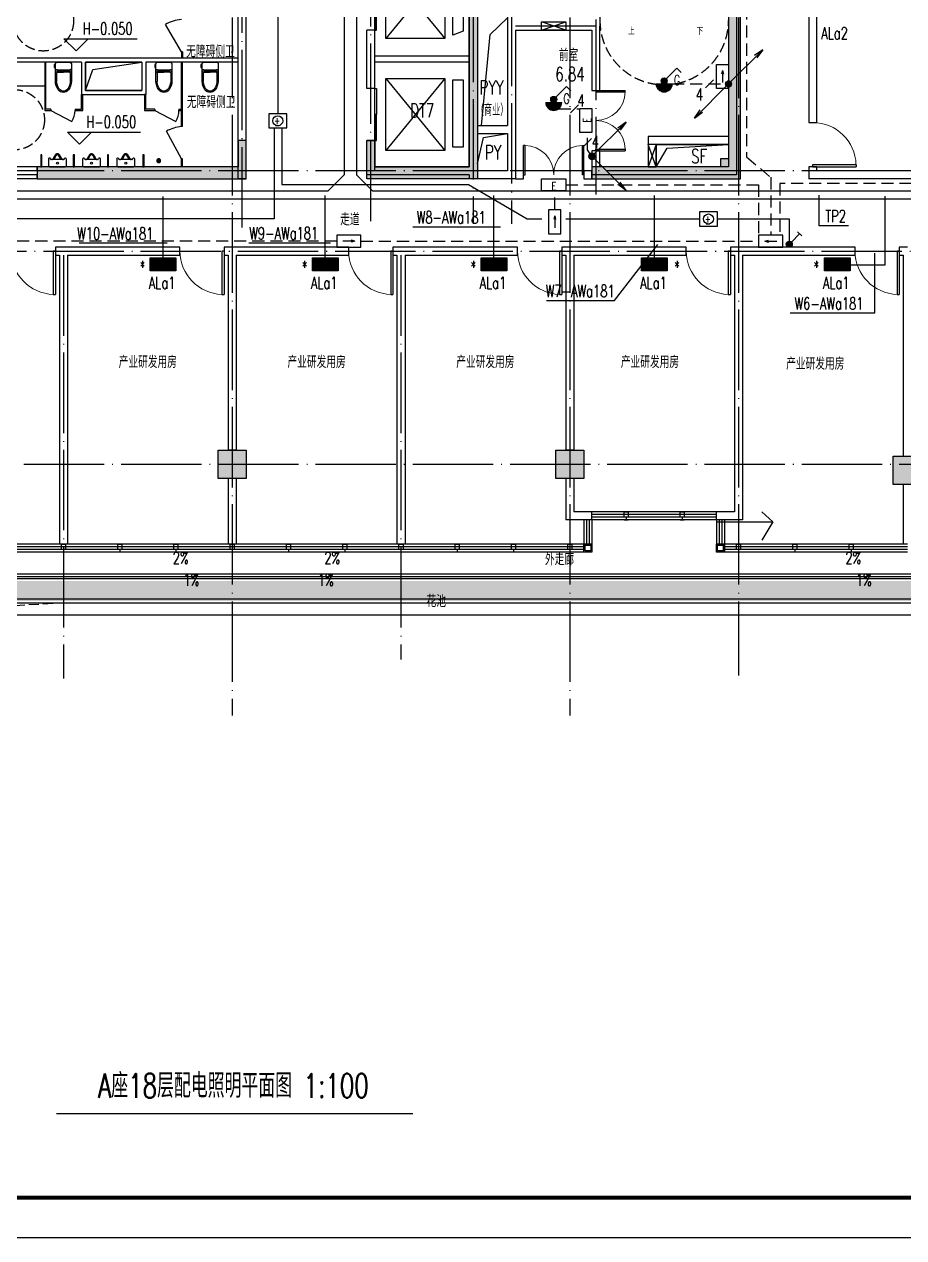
# Model space of a CAD drawing. Extents: x 1980812 to 2226895, y -554123 to 281606.
# Drawn here: x 2014792 to 2036677, y -270160 to -239988 of the extents above; entities that cross this region are included whole.
import ezdxf
from ezdxf.enums import TextEntityAlignment as Align

# ---------------------------------------------------------------- set-up
doc = ezdxf.new("R2010")
doc.units = 0
doc.header["$LTSCALE"] = 1000
doc.header["$MEASUREMENT"] = 0
for name, pattern in [('CONTINOUS', [0]), ('DASH', [0.35, 0.25, -0.1]), ('DOTE', [2.42, 2, -0.2, 0.02, -0.2]), ('DQXX', [4.5, 3, -1.5])]:
    doc.linetypes.add(name, pattern=pattern)
for name, color, linetype in [('$TD_AUDIT_GENERATED_(158)', 8, 'Continuous'), ('$TD_AUDIT_GENERATED_(1F3)', 7, 'Continuous'), ('$TD_AUDIT_GENERATED_(210)', 8, 'Continuous'), ('$TD_AUDIT_GENERATED_(24E)', 8, 'Continuous'), ('$TD_AUDIT_GENERATED_(2762)', 8, 'Continuous'), ('$TD_AUDIT_GENERATED_(276D)', 8, 'Continuous'), ('$TD_AUDIT_GENERATED_(2A51)', 8, 'Continuous'), ('$TD_AUDIT_GENERATED_(517)', 8, 'CONTINOUS'), ('$TD_AUDIT_GENERATED_(54A)', 8, 'Continuous'), ('$TD_AUDIT_GENERATED_(FFA)', 8, 'Continuous'), ('1', 1, 'Continuous'), ('A-FLOR-LAND', 8, 'Continuous'), ('A-FLOR-PFIX', 8, 'Continuous'), ('A-FLOR-TPTN', 8, 'Continuous'), ('COLU', 8, 'Continuous'), ('COLU_HATCH', 8, 'Continuous'), ('CURTWALL', 8, 'Continuous'), ('DIM_ELEV', 8, 'Continuous'), ('DIM_SYMB', 8, 'Continuous'), ('dote', 8, 'DOTE'), ('DQ1', 1, 'Continuous'), ('DQ2', 2, 'Continuous'), ('DQ7', 7, 'Continuous'), ('DQK1', 1, 'Continuous'), ('DQK7', 7, 'Continuous'), ('DQqj', 1, 'Continuous'), ('DQX', 2, 'DQXX'), ('LINE', 8, 'Continuous'), ('PUB_TEXT', 8, 'Continuous'), ('STAIR', 8, 'Continuous'), ('TK', 1, 'Continuous'), ('WALL', 7, 'Continuous'), ('WINDOW', 8, 'Continuous')]:
    doc.layers.add(name, color=color, linetype=linetype)
doc.styles.add('_TCH_DIM', font='SIMPLEX', dxfattribs={"bigfont": 'GBCBIG'})
doc.styles.add('D8', font='txtw.shx', dxfattribs={"width": 0.7, "bigfont": 'hztxtw.shx'})
doc.styles.add('HZF', font='ROMANS2', dxfattribs={"width": 0.7, "bigfont": 'HZDF2'})
doc.styles.add('HZTXTW', font='txtw.shx', dxfattribs={"width": 0.6, "bigfont": 'hztxtw.shx'})

# ---------------------------------------------------------------- blocks, each defined once
blk = doc.blocks.new('$TD_AUDIT_GENERATED_(9F)')
at = {"layer": 'dote'}
for p, q in [((23300, 30469), (23300, -6248)), ((31700, 30469), (31700, -6248)), ((35900, 30469), (35900, -5250)), ((56413, 7300), (-8454, 7300)), ((19100, 5200), (19100, -5320)), ((27500, 5200), (27500, -4850)), ((56413, 0), (-8454, 0)), ((56413, -2850), (-8454, -2850))]:
    blk.add_line(p, q, dxfattribs=at)
blk = doc.blocks.new('A-UR2')
for p, q in [((-225, 190), (-225, 30)), ((-195, 0), (195, 0)), ((-168, 190), (-171, 199)), ((154, 180), (-154, 180)), ((-61, 284), (-116, 188)), ((116, 188), (61, 284)), ((171, 199), (168, 190)), ((225, 30), (225, 190))]:
    blk.add_line(p, q)
at = {"color": 252}
for p, q in [((-39, 272), (-91, 180)), ((91, 180), (39, 272))]:
    blk.add_line(p, q, dxfattribs=at)
blk.add_circle((0, 90), 25, dxfattribs=at)
for centre, radius, start, end in [((0, 250), 70, 29.4871, 150.5129), ((-198, 190), 27.5, 18.9246, 180), ((-195, 30), 30, 180, 270), ((-154, 195), 15, 198.9246, 270), ((-129, 195), 15, 270, 330.5129), ((129, 195), 15, 209.4871, 270), ((154, 195), 15, 270, 341.0754), ((198, 190), 27.5, 0, 161.0754), ((195, 30), 30, 270, 0)]:
    blk.add_arc(centre, radius, start, end)
blk.add_arc((0, 250), 45, 29.4871, 150.5129, dxfattribs=at)
blk = doc.blocks.new('A-WC4')
for p, q in [((-200, 475), (-200, 40)), ((200, 40), (200, 475)), ((-228, 57), (-228, 130)), ((-228, 130), (-210, 130)), ((-210, 57), (-228, 57)), ((-210, 130), (-210, 115)), ((-210, 115), (-200, 115)), ((-210, 72), (-210, 115)), ((-200, 72), (-210, 72)), ((-210, 72), (-210, 57)), ((180, 220), (-180, 220)), ((-160, 190), (160, 190)), ((-160, 0), (160, 0))]:
    blk.add_line(p, q)
at = {"color": 251}
for p, q in [((-170, 270), (-170, 476)), ((170, 270), (170, 475)), ((-150, 250), (0, 250)), ((150, 250), (0, 250))]:
    blk.add_line(p, q, dxfattribs=at)
for centre, radius, start, end in [((189, 460), 389, 144.5404, 177.815), ((0, 590), 160, 90, 143.2005), ((0, 590), 160, 36.7995, 90), ((-189, 460), 389, 2.185, 35.4596), ((-180, 240), 20, 180, 270), ((-160, 150), 40, 90, 180), ((-160, 40), 40, 180, 270), ((160, 150), 40, 0, 90), ((160, 40), 40, 270, 0), ((180, 240), 20, 270, 0)]:
    blk.add_arc(centre, radius, start, end)
for centre, radius, start, end in [((189, 460), 359, 144.5982, 177.815), ((0, 590), 130, 90, 143.0508), ((0, 590), 130, 36.9492, 90), ((-189, 460), 359, 2.185, 35.4018), ((-150, 270), 20, 180, 270), ((150, 270), 20, 270, 0)]:
    blk.add_arc(centre, radius, start, end, dxfattribs=at)
blk = doc.blocks.new('$DorLib2D$00000002')
for p, q in [((-0.5, 0), (-0.5, 0.4875)), ((-0.475, 0.4875), (-0.5, 0.4875)), ((-0.475, 0), (-0.475, 0.4875)), ((0.475, 0), (0.475, 0.4875)), ((0.475, 0.4875), (0.5, 0.4875)), ((0.5, 0), (0.5, 0.4875)), ((-0.5, 0), (-0.475, 0)), ((0.5, 0), (0.475, 0))]:
    blk.add_line(p, q)
at = {"lineweight": 13}
for centre, start, end in [((-0.4875, 0), 0, 88.53072), ((0.4875, 0), 91.46928, 180)]:
    blk.add_arc(centre, 0.4875, start, end, dxfattribs=at)
blk = doc.blocks.new('$TwtSys$00000141')
for p, q in [((-94, 8), (-10, 92)), ((-94, 8), (-10, 92)), ((-87, -35), (35, 87)), ((-87, -35), (35, 87)), ((-66, -66), (66, 66)), ((-66, -66), (66, 66)), ((-32, -87), (88, 33)), ((-32, -87), (88, 33)), ((11, -92), (92, -11)), ((11, -92), (92, -11))]:
    blk.add_line(p, q)
blk.add_circle((0, 0), 94)
blk.add_circle((0, 0), 94)
blk = doc.blocks.new('$TD_AUDIT_GENERATED_(15B)')
at = {"layer": '$TD_AUDIT_GENERATED_(158)'}
for p, q in [((1825, 450), (-525, 450)), ((1825, 300), (-525, 300))]:
    blk.add_line(p, q, dxfattribs=at)
at = {"layer": '$TD_AUDIT_GENERATED_(210)'}
for p, q in [((3625, 1100), (4225, 1300)), ((4225, 1100), (3625, 1300))]:
    blk.add_line(p, q, dxfattribs=at)
for points in [[(2125, -1275), (2345, 986), (2775, 1400)], [(2025, -2225), (2176, -1571), (2775, -1475)], [(6475, -2300), (6749, -1834), (8275, -1750)]]:
    blk.add_lwpolyline(points, dxfattribs=at)
blk.add_lwpolyline([(3625, 1300), (4225, 1300), (4225, 1100), (3625, 1100)], close=True, dxfattribs=at)
at = {"layer": '$TD_AUDIT_GENERATED_(517)'}
blk.add_lwpolyline([(-7725, -400), (-7547, 121), (-6325, 300)], dxfattribs=at)
blk.add_lwpolyline([(-7725, 300), (-6325, 300), (-6325, -400), (-7725, -400)], close=True, dxfattribs=at)
at = {"layer": 'A-FLOR-PFIX'}
blk.add_line((-8740, -300), (-10325, -300), dxfattribs=at)
at = {"layer": 'A-FLOR-TPTN'}
for p, q in [((-5340, 554), (-5738, 1239)), ((-5340, 554), (-5340, 400)), ((-5310, 554), (-5340, 554)), ((-5310, 554), (-5310, 400)), ((-5340, -1300), (-5340, 300)), ((-5310, -1300), (-5310, 300)), ((-7825, -870), (-7825, -500)), ((-7795, -900), (-7795, -500)), ((-8585, -870), (-8585, -900)), ((-8585, -900), (-8065, -1175)), ((-7985, -870), (-7825, -870)), ((-7985, -870), (-7985, -900)), ((-7985, -900), (-7795, -900)), ((-6000, -870), (-6000, -900)), ((-6000, -900), (-5480, -1175)), ((-5400, -870), (-5340, -870)), ((-5400, -870), (-5400, -900)), ((-5400, -900), (-5340, -900)), ((-5340, -2100), (-5710, -1415)), ((-5310, -1300), (-5340, -1300)), ((-5340, -2300), (-5340, -2100)), ((-5310, -2100), (-5340, -2100)), ((-5310, -2300), (-5310, -2100))]:
    blk.add_line(p, q, dxfattribs=at)
for points in [[(-8585, -870), (-8710, -870), (-8710, 300), (-8740, 300), (-8740, -900), (-8585, -900)], [(-6000, -870), (-6225, -870), (-6225, -500), (-6255, -500), (-6255, -900), (-6000, -900)]]:
    blk.add_lwpolyline(points, dxfattribs=at)
for points in [[(-8840, -2300), (-8810, -2300), (-8810, -2000), (-8840, -2000)], [(-8030, -2300), (-8000, -2300), (-8000, -2000), (-8030, -2000)], [(-7180, -2300), (-7150, -2300), (-7150, -2000), (-7180, -2000)], [(-6300, -2300), (-6270, -2300), (-6270, -2000), (-6300, -2000)]]:
    blk.add_lwpolyline(points, close=True, dxfattribs=at)
for centre, radius, start, end in [((-5266, 395), 967, 94.3774, 119.2254), ((-8497, -900), 512, 327.4617, 359.9502), ((-5912, -900), 512, 327.4617, 359.9502), ((-5256, -2223), 927, 95.2005, 119.3085)]:
    blk.add_arc(centre, radius, start, end, dxfattribs=at)
at = {"layer": 'DIM_ELEV'}
for p, q in [((-7962, 581), (-8262, 881)), ((-8262, 881), (-6444, 881)), ((-7962, 581), (-7662, 881)), ((-7874, -1739), (-8174, -1439)), ((-8174, -1439), (-6356, -1439)), ((-7874, -1739), (-7574, -1439))]:
    blk.add_line(p, q, dxfattribs=at)
at = {"layer": 'DIM_SYMB'}
for p, q in [((6475, -2300), (6275, -1750)), ((6475, -1750), (6275, -2300))]:
    blk.add_line(p, q, dxfattribs=at)
for points in [[(7525, 1210, 0, 0, 0), (7525, 4800, 0, 0, 0), (5825, 4800, 0, 0, 0), (5825, 3310, 40, 0, 0), (5825, 3160, 0, 0, 0)], [(5825, 1210, 0, 0, 0), (5825, 2750, 40, 0, 0), (5825, 2900, 0, 0, 0)]]:
    blk.add_lwpolyline(points, format="xyseb", dxfattribs=at)
for points in [[(6475, -2300), (6475, -1750), (6275, -1750), (6275, -2300)], [(6475, -1750), (8275, -1750), (8275, -2300), (6475, -2300)]]:
    blk.add_lwpolyline(points, close=True, dxfattribs=at)
at = {"layer": 'dote'}
for p, q in [((-3825, -3813), (-3825, 6515)), ((-625, -3652), (-625, 6515)), ((4975, 6200), (4975, -2986)), ((1925, 1800), (1925, -3715)), ((2875, 1700), (2875, -3715)), ((4975, 1200), (2875, 1200))]:
    blk.add_line(p, q, dxfattribs=at)
at = {"layer": 'LINE', "linetype": 'DASH'}
for centre in [(-8773, 1328), (-9497, -1131)]:
    blk.add_circle(centre, 750, dxfattribs=at)
at = {"layer": 'STAIR', "linetype": 'DASH'}
blk.add_arc((6675, 1340), 1600, 180, 360, dxfattribs=at)
at = {"layer": 'WALL'}
for p, q in [((8275, 5800), (8275, -1550)), ((8475, 6000), (8475, -1650)), ((-3925, -2600), (-3925, 2900)), ((-3725, -2400), (-3725, 3000)), ((1825, 1575), (1825, -1375)), ((5075, 1800), (5075, 1200)), ((2025, 1475), (2025, -1275)), ((2775, 1475), (2775, 1200)), ((2775, 1200), (2775, -1275)), ((2975, 1100), (4875, 1100)), ((2975, 1100), (2975, -1375)), ((4875, 1100), (4875, -400)), ((5075, -400), (5075, 1200)), ((-7725, 400), (-10325, 400)), ((-6325, 400), (-7725, 400)), ((-3925, 400), (-6325, 400)), ((-3925, 300), (-3925, 400)), ((-7825, 300), (-10325, 300)), ((-7825, 300), (-7825, -500)), ((-7725, 300), (-7725, -400)), ((-6325, 300), (-7725, 300)), ((-6325, 300), (-6325, -400)), ((-3925, 300), (-6225, 300)), ((-6225, 300), (-6225, -500)), ((-7825, -500), (-6225, -500)), ((-7725, -400), (-6325, -400)), ((4875, -400), (5075, -400)), ((1825, -1375), (1825, -2300)), ((2025, -1275), (2775, -1275)), ((2025, -1475), (2775, -1475)), ((2025, -1475), (2025, -2400)), ((2775, -1475), (2775, -2400)), ((2975, -1375), (2975, -2600)), ((-725, -2300), (-725, -1650)), ((-725, -1650), (-525, -1650)), ((-525, -2300), (-525, -1650)), ((8275, -1550), (6275, -1550)), ((6275, -1550), (6275, -2300)), ((8275, -1750), (6475, -1750)), ((6475, -1750), (6475, -2300)), ((8275, -1750), (8275, -2300)), ((8475, -1650), (8475, -2500)), ((5075, -1900), (4875, -1900)), ((4875, -1900), (4875, -2500)), ((5075, -2300), (5075, -1900)), ((-8925, -2300), (-10425, -2300)), ((-8925, -2400), (-10325, -2400)), ((-8925, -2400), (-8925, -2300)), ((-3725, -2400), (-3725, -2400)), ((-3725, -2600), (-3725, -2400)), ((-725, -2300), (-725, -2300)), ((-725, -2500), (-725, -2300)), ((1825, -2300), (-525, -2300)), ((2775, -2400), (2025, -2400)), ((2025, -2400), (2025, -2400)), ((6275, -2300), (5075, -2300)), ((8275, -2300), (6475, -2300)), ((-8925, -2600), (-10425, -2600)), ((-8925, -2500), (-10325, -2500)), ((-8925, -2600), (-8925, -2500)), ((-3725, -2600), (-3925, -2600)), ((-625, -2500), (-725, -2500)), ((1825, -2500), (-625, -2500)), ((1825, -2500), (1825, -2600)), ((2975, -2600), (1825, -2600)), ((6375, -2500), (4875, -2500)), ((8475, -2500), (6375, -2500))]:
    blk.add_line(p, q, dxfattribs=at)
at = {"layer": 'WINDOW', "color": 1}
for p, q in [((1219, 2681), (-256, 893)), ((-256, 2681), (1219, 893)), ((1219, -105), (-256, -1893)), ((-256, -105), (1219, -1893))]:
    blk.add_line(p, q, dxfattribs=at)
for points in [[(-256, 2681), (1219, 2681), (1219, 893), (-256, 893)], [(1415, 2644), (1673, 2644), (1673, 1072), (1415, 972)], [(-256, -105), (1219, -105), (1219, -1893), (-256, -1893)], [(1415, -142), (1673, -142), (1673, -1814), (1415, -1814)]]:
    blk.add_lwpolyline(points, close=True, dxfattribs=at)
at = {"layer": '$TD_AUDIT_GENERATED_(54A)', "xscale": 0.5, "yscale": -0.5, "zscale": 0.5, "rotation": 180.0000000027541}
blk.add_blockref('$TwtSys$00000141', (-5904, -2150), dxfattribs=at)
at = {"layer": 'A-FLOR-PFIX', "xscale": -1, "rotation": 180}
for p in [(-8275, 300), (-5775, 300)]:
    blk.add_blockref('A-WC4', p, dxfattribs=at)
at = {"layer": 'A-FLOR-PFIX', "extrusion": (0, 0, -1), "zscale": -1, "rotation": 180}
blk.add_blockref('A-WC4', (4625, 300), dxfattribs=at)
at = {"layer": 'A-FLOR-PFIX'}
for p in [(-8425, -2300), (-7575, -2300), (-6725, -2300)]:
    blk.add_blockref('A-UR2', p, dxfattribs=at)
at = {"layer": 'WINDOW', "xscale": 1500, "yscale": 1500, "zscale": 1500, "rotation": 270.0000000371895}
blk.add_blockref('$DorLib2D$00000002', (4975, -1150), dxfattribs=at)
at = {"layer": '$TD_AUDIT_GENERATED_(1F3)'}
for s, height, style, width, p in [('\\M+5CEDE\\M+5D5CF\\M+5B0AD\\M+5B2E0\\M+5CEC0', 300, 'D8', 0.7, (-4616, 566)), ('\\M+5C7B0\\M+5CAD2', 300, 'D8', 0.7, (4293, 479)), ('6.84', 350, 'HZF', 0.7, (4331, 3)), ('PYY', 350, 'HZF', 0.7, (2376, -327)), ('\\M+5CEDE\\M+5D5CF\\M+5B0AD\\M+5B2E0\\M+5CEC0', 300, 'D8', 0.7, (-4598, -693)), ('DT7', 350, 'HZF', 0.7, (652, -899)), ('\\M+5A3A8\\M+5C9CC\\M+5D2B5\\M+5A3A9', 300, 'HZTXTW', 0.5, (2392, -885)), ('PY', 350, 'HZF', 0.7, (2417, -1942)), ('SF', 350, 'HZF', 0.7, (7544, -2035))]:
    blk.add_text(s, height=height, dxfattribs=dict(at, style=style, width=width)).set_placement(p, align=Align.MIDDLE_CENTER)
at = {"layer": 'PUB_TEXT', "style": '_TCH_DIM', "width": 0.705882}
for p in [(-7794, 986), (-7706, -1334)]:
    blk.add_text('H-0.050', height=297.5, dxfattribs=at).set_placement(p)
at = {"layer": 'PUB_TEXT', "style": '_TCH_DIM'}
for s, p in [('\\M+5C9CF', (5773, 982)), ('\\M+5CFC2', (7478, 982))]:
    blk.add_text(s, height=168.8, dxfattribs=at).set_placement(p)
blk = doc.blocks.new('A$C63E13691')
at = {"layer": 'WALL'}
for p, q in [((0, -650), (0, 100)), ((0, 100), (200, 100)), ((200, -650), (200, 100)), ((0, -650), (200, -650)), ((0, -3400), (0, -1950)), ((0, -1950), (200, -1950)), ((200, -3400), (200, -1950)), ((0, -3400), (200, -3400)), ((0, -6150), (0, -4700)), ((0, -4700), (200, -4700)), ((200, -6150), (200, -4700)), ((0, -6150), (200, -6150)), ((0, -8200), (0, -7450)), ((0, -7450), (200, -7450)), ((200, -8200), (200, -7450)), ((0, -8200), (200, -8200))]:
    blk.add_line(p, q, dxfattribs=at)
at = {"layer": 'WINDOW'}
for p, q in [((0, -1950), (0, -650)), ((0, -4700), (0, -3400)), ((0, -7450), (0, -6150))]:
    blk.add_line(p, q, dxfattribs=at)
for points in [[(-41, -1300), (0, -1300), (0, -650), (-41, -650)], [(-41, -1300), (0, -1300), (0, -1950), (-41, -1950)], [(-41, -4050), (0, -4050), (0, -3400), (-41, -3400)], [(-41, -4050), (0, -4050), (0, -4700), (-41, -4700)], [(-41, -6800), (0, -6800), (0, -6150), (-41, -6150)], [(-41, -6800), (0, -6800), (0, -7450), (-41, -7450)]]:
    blk.add_lwpolyline(points, close=True, dxfattribs=at)
blk = doc.blocks.new('A$C1FE24B19')
at = {"layer": '$TD_AUDIT_GENERATED_(1F3)', "style": 'D8', "width": 0.7}
for p in [(21200, -20754), (25400, -20754), (29600, -20754), (33695, -20754), (37809, -20796)]:
    blk.add_text('\\M+5B2FA\\M+5D2B5\\M+5D1D0\\M+5B7A2\\M+5D3C3\\M+5B7BF', height=300, rotation=0.0006, dxfattribs=at).set_placement(p, align=Align.MIDDLE_CENTER)
blk = doc.blocks.new('$TD_AUDIT_GENERATED_(2768)')
at = {"layer": '$TD_AUDIT_GENERATED_(276D)'}
blk.add_line((115028288, 22648046), (115028222, 22648046), dxfattribs=at)
for points in [[(115028222, 22648096), (115028225, 22648096), (115028225, 22647996), (115028222, 22647996)], [(115028288, 22648096), (115028422, 22648096), (115028422, 22647996), (115028288, 22647996)]]:
    blk.add_lwpolyline(points, close=True, dxfattribs=at)
blk = doc.blocks.new('$TD_AUDIT_GENERATED_(28E9)')
at = {"layer": 'WINDOW', "rotation": 90}
for p in [(22681146, -115052902), (22682546, -115052902), (22667146, -115053702), (22668546, -115053702), (22669946, -115053702), (22671346, -115053702), (22672746, -115053702), (22674146, -115053702), (22675546, -115053702), (22676946, -115053702), (22678346, -115053702), (22679746, -115053702), (22683946, -115053702), (22685346, -115053702), (22686746, -115053702)]:
    blk.add_blockref('$TD_AUDIT_GENERATED_(2768)', p, dxfattribs=at)
blk = doc.blocks.new('$DorLib2D$00000001')
for p, q in [((0.45, 0.975), (0.5, 0.975)), ((0.45, 0), (0.45, 0.975)), ((0.5, 0), (0.5, 0.975)), ((0.5, 0), (0.45, 0))]:
    blk.add_line(p, q)
at = {"lineweight": 13}
blk.add_arc((0.475, 0), 0.975, 91.4693, 180, dxfattribs=at)
blk = doc.blocks.new('A$C6EFC6619')
at = {"layer": 'A-FLOR-LAND'}
h = blk.add_hatch(dxfattribs=at)
h.set_pattern_fill('GRASS', color=256, scale=50)
h.set_pattern_definition([(90, (-2815930.77, 595573.96), (-99.7795475, 99.7795475), [26.458066, -173.101015]), (45, (-2815930.77, 595573.96), (-99.7796155, 99.7796155), [26.458066, -114.651615]), (135, (-2815930.77, 595573.96), (-99.7796155, -99.7796155), [26.458066, -114.651615])])
h.paths.add_polyline_path([(48900, -5200), (49400, -5200), (49400, -26700), (14450, -26700), (14450, -26200), (48900, -26200)])
at = {"layer": '$TD_AUDIT_GENERATED_(158)'}
for p, q in [((49500, -26750), (14350, -26750)), ((49400, -26650), (14450, -26650))]:
    blk.add_line(p, q, dxfattribs=at)
at = {"layer": '$TD_AUDIT_GENERATED_(24E)'}
for p, q in [((48900, -26150), (14350, -26150)), ((48850, -26100), (14400, -26100)), ((48780, -26030), (14470, -26030))]:
    blk.add_line(p, q, dxfattribs=at)
at = {"layer": 'CURTWALL'}
for p, q in [((32050, -24680), (32050, -25280)), ((32250, -24680), (32050, -24680)), ((32116.7, -24680), (32116.7, -25280)), ((32183.3, -24680), (32183.3, -25280)), ((35350, -24480), (32250, -24480)), ((35350, -24546.7), (32250, -24546.7)), ((35350, -24613.3), (32250, -24613.3)), ((32250, -24680), (32250, -25280)), ((35350, -24680), (32250, -24680)), ((35350, -24680), (35350, -25280)), ((35550, -24680), (35350, -24680)), ((35416.7, -24680), (35416.7, -25280)), ((35483.3, -24680), (35483.3, -25280)), ((35550, -24680), (35550, -25280)), ((19100, -25280), (14550, -25280)), ((23300, -25280), (19100, -25280)), ((27500, -25280), (23300, -25280)), ((32050, -25280), (27500, -25280)), ((32250, -25280), (32050, -25280)), ((32050, -25480), (32050, -25280)), ((35550, -25280), (35350, -25280)), ((40100, -25280), (35550, -25280)), ((35550, -25480), (35550, -25280)), ((19100, -25346.7), (14550, -25346.7)), ((19100, -25413.3), (14550, -25413.3)), ((19100, -25480), (14550, -25480)), ((23300, -25346.7), (19100, -25346.7)), ((23300, -25413.3), (19100, -25413.3)), ((23300, -25480), (19100, -25480)), ((27500, -25346.7), (23300, -25346.7)), ((27500, -25413.3), (23300, -25413.3)), ((27500, -25480), (23300, -25480)), ((32050, -25346.7), (27500, -25346.7)), ((32050, -25413.3), (27500, -25413.3)), ((32050, -25480), (27500, -25480)), ((40100, -25346.7), (35550, -25346.7)), ((40100, -25413.3), (35550, -25413.3)), ((40100, -25480), (35550, -25480)), ((49800, -27050), (14050, -27050))]:
    blk.add_line(p, q, dxfattribs=at)
at = {"layer": 'CURTWALL', "linetype": 'DASH'}
blk.add_line((14050, -27050), (18850, -26750), dxfattribs=at)
at = {"layer": 'CURTWALL'}
for points in [[(32050, -25280), (32250, -25280), (32250, -25480), (32050, -25480)], [(32080, -25310), (32220, -25310), (32220, -25450), (32080, -25450)], [(35350, -25280), (35550, -25280), (35550, -25480), (35350, -25480)], [(35380, -25310), (35520, -25310), (35520, -25450), (35380, -25450)]]:
    blk.add_lwpolyline(points, close=True, dxfattribs=at)
at = {"layer": 'dote'}
blk.add_line((6500, -18000), (53206.2, -18000), dxfattribs=at)
at = {"layer": 'WALL'}
for p, q in [((37650, -11850), (37650, -14800)), ((37850, -14800), (37850, -11950)), ((37650, -14800), (37850, -14800)), ((37850, -15900), (37650, -15900)), ((37650, -15900), (37650, -16200)), ((37850, -16000), (37850, -15900)), ((46100, -16200), (37650, -16200)), ((46100, -16000), (37850, -16000)), ((19100, -17900), (18900, -17900)), ((18900, -17900), (18900, -18100)), ((18900, -18100), (19000, -18100)), ((19000, -18100), (19000, -25280)), ((22000, -17900), (19100, -17900)), ((19200, -18100), (19200, -25280)), ((19200, -18100), (22000, -18100)), ((22000, -18100), (22000, -17900)), ((23300, -17900), (23100, -17900)), ((23100, -17900), (23100, -18100)), ((23100, -18100), (23200, -18100)), ((23200, -18100), (23200, -22950)), ((26200, -17900), (23300, -17900)), ((23400, -18100), (23400, -22950)), ((23400, -18100), (26200, -18100)), ((26200, -18100), (26200, -17900)), ((27500, -17900), (27300, -17900)), ((27300, -17900), (27300, -18100)), ((27300, -18100), (27400, -18100)), ((27400, -18100), (27400, -25280)), ((30400, -17900), (27500, -17900)), ((27600, -18100), (27600, -25280)), ((27600, -18100), (30400, -18100)), ((30400, -18100), (30400, -17900)), ((31700, -17900), (31500, -17900)), ((31500, -17900), (31500, -18100)), ((31500, -18100), (31600, -18100)), ((31600, -18100), (31600, -22950)), ((34600, -17900), (31700, -17900)), ((31800, -18100), (31800, -22950)), ((31800, -18100), (34600, -18100)), ((34600, -18100), (34600, -17900)), ((35900, -17900), (35700, -17900)), ((35700, -17900), (35700, -18100)), ((35700, -18100), (35800, -18100)), ((35800, -18100), (35800, -24480)), ((38800, -17900), (35900, -17900)), ((36000, -18100), (36000, -24680)), ((36000, -18100), (38800, -18100)), ((38800, -18100), (38800, -17900)), ((40100, -17900), (39900, -17900)), ((39900, -17900), (39900, -18100)), ((39900, -18100), (40000, -18100)), ((40000, -18100), (40000, -23100.4)), ((23400, -22950), (23200, -22950)), ((31800, -22950), (31600, -22950)), ((40200, -23100.4), (40000, -23100.4)), ((23200, -23650), (23200, -25280)), ((23400, -23650), (23200, -23650)), ((23400, -23650), (23400, -25280)), ((31600, -23650), (31600, -24680)), ((31800, -23650), (31600, -23650)), ((31800, -23650), (31800, -24480)), ((40000, -23800.4), (40000, -25280)), ((40200, -23800.4), (40000, -23800.4)), ((32250, -24680), (31600, -24680)), ((32250, -24480), (31800, -24480)), ((32250, -24680), (32250, -24480)), ((35800, -24480), (35350, -24480)), ((35350, -24680), (35350, -24480)), ((36000, -24680), (35350, -24680))]:
    blk.add_line(p, q, dxfattribs=at)
at = {"layer": 'WINDOW', "xscale": -1100, "zscale": -1100}
for p, yscale, rotation in [((37750, -15350), -1100, 90), ((18350, -18000), 1100, 180), ((22550, -18000), 1100, 180), ((26750, -18000), 1100, 180), ((30950, -18000), 1100, 180), ((35150, -18000), 1100, 180), ((39350, -18000), 1100, 180)]:
    blk.add_blockref('$DorLib2D$00000001', p, dxfattribs=dict(at, yscale=yscale, rotation=rotation))
blk = doc.blocks.new('$TD_AUDIT_GENERATED_(3BB2)')
at = {"layer": 'COLU_HATCH'}
h = blk.add_hatch(color=256, dxfattribs=at)
h.dxf.hatch_style = 1
h.paths.add_polyline_path([(31600, 15500), (35450, 15500), (35450, 15300), (35650, 15300), (35650, 7600), (35450, 7600), (35450, 7400), (32250, 7400), (32250, 7100), (35950, 7100), (35950, 15800), (31600, 15800)])
h = blk.add_hatch(color=256, dxfattribs=at)
h.dxf.hatch_style = 1
h.paths.add_polyline_path([(29400, 15500), (29400, 7400), (29200, 7400), (29200, 15500)])
h = blk.add_hatch(color=256, dxfattribs=at)
h.dxf.hatch_style = 1
h.paths.add_polyline_path([(18450, 7100), (23650, 7100), (23650, 8050), (23450, 8050), (23450, 7400), (18450, 7400)])
h = blk.add_hatch(color=256, dxfattribs=at)
h.dxf.hatch_style = 1
h.paths.add_polyline_path([(26650, 7100), (26650, 8050), (26850, 8050), (26850, 7400), (29400, 7400), (29400, 7100)])
h = blk.add_hatch(color=256, dxfattribs=at)
h.dxf.hatch_style = 1
h.paths.add_polyline_path([(22950, 350), (23650, 350), (23650, -350), (22950, -350)])
h = blk.add_hatch(color=256, dxfattribs=at)
h.dxf.hatch_style = 1
h.paths.add_polyline_path([(31350, 350), (32050, 350), (32050, -350), (31350, -350)])
h = blk.add_hatch(color=256, dxfattribs=at)
h.dxf.hatch_style = 1
h.paths.add_polyline_path([(39750, 200), (40450, 200), (40450, -500), (39750, -500)])
at = {"layer": 'COLU'}
for points in [[(29600, 15800), (29600, 15500), (29400, 15500), (29400, 7400), (29400, 7400), (29400, 7100), (26650, 7100), (26650, 8050), (26850, 8050), (26850, 7400), (29200, 7400), (29200, 15500), (26850, 15500), (26850, 14850), (26650, 14850), (26650, 15800)], [(31600, 15500), (35450, 15500), (35450, 15300), (35650, 15300), (35650, 7600), (35450, 7600), (35450, 7400), (32250, 7400), (32250, 7100), (35950, 7100), (35950, 15800), (31600, 15800)], [(18450, 7100), (23650, 7100), (23650, 8050), (23450, 8050), (23450, 7400), (18450, 7400)], [(22950, 350), (23650, 350), (23650, -350), (22950, -350)], [(31350, 350), (32050, 350), (32050, -350), (31350, -350)], [(39750, 200), (40450, 200), (40450, -500), (39750, -500)]]:
    blk.add_lwpolyline(points, close=True, dxfattribs=at)
blk = doc.blocks.new('dd')
at = {"layer": 'DQK1', "color": 1}
for p, q in [((-200, 100), (200, 100)), ((-200, 92), (200, 92)), ((-196, 62), (196, 62)), ((-188, 32), (188, 32)), ((-174, 2), (174, 2)), ((-154, -28), (154, -28)), ((-122, -58), (122, -58)), ((-68, -88), (68, -88))]:
    blk.add_line(p, q, dxfattribs=at)
blk.add_arc((0, 100), 200, 180, 0, dxfattribs=at)
blk = doc.blocks.new('*X249')
at = {"color": 0}
for p, q in [((5315, 4110), (5515, 4110)), ((5320, 4140), (5510, 4140)), ((5320, 4080), (5510, 4080)), ((5335, 4170), (5495, 4170)), ((5335, 4050), (5495, 4050)), ((5371, 4200), (5459, 4200)), ((5372, 4020), (5459, 4020))]:
    blk.add_line(p, q, dxfattribs=at)
blk = doc.blocks.new('kg')
at = {"layer": 'DQK1'}
for p, q in [((53, 53), (318, 318)), ((318, 318), (424, 212))]:
    blk.add_line(p, q, dxfattribs=at)
blk.add_circle((0, 0), 75, dxfattribs=at)
at = {"layer": 'DQK1', "xscale": 0.75, "yscale": 0.75, "zscale": 0.75}
blk.add_blockref('*X249', (-4061, -3083), dxfattribs=at)
at = {"layer": 'DQK7', "style": 'D8', "width": 0.7}
blk.add_text('G', height=250, dxfattribs=at).set_placement((241, -107))
blk = doc.blocks.new('*X251')
at = {"color": 0}
for p, q in [((126, 2940), (274, 2940)), ((128, 2970), (272, 2970)), ((137, 2910), (263, 2910)), ((144, 3000), (256, 3000)), ((173, 2880), (227, 2880))]:
    blk.add_line(p, q, dxfattribs=at)
blk = doc.blocks.new('j')
at = {"layer": '1', "color": 7}
blk.add_line((850, 850), (850, 850), dxfattribs=at)
blk.add_line((850, 850), (850, 850), dxfattribs=at)
blk.add_line((850, 850), (850, 850), dxfattribs=at)
blk.add_line((850, 850), (850, 850), dxfattribs=at)
blk.add_line((850, 850), (850, 850), dxfattribs=at)
blk.add_line((850, 850), (850, 850), dxfattribs=at)
blk.add_line((850, 850), (850, 850), dxfattribs=at)
blk.add_line((850, 850), (850, 850), dxfattribs=at)
blk.add_line((850, 850), (850, 850), dxfattribs=at)
blk.add_line((850, 850), (850, 850), dxfattribs=at)
blk.add_line((850, 850), (850, 850), dxfattribs=at)
blk.add_line((850, 850), (850, 850), dxfattribs=at)
blk.add_line((850, 850), (850, 850), dxfattribs=at)
blk.add_line((850, 850), (850, 850), dxfattribs=at)
blk.add_line((850, 850), (850, 850), dxfattribs=at)
blk.add_line((850, 850), (850, 850), dxfattribs=at)
blk.add_line((850, 850), (850, 850), dxfattribs=at)
blk.add_line((850, 850), (850, 850), dxfattribs=at)
at = {"layer": 'DQK1'}
blk.add_circle((0, 0), 75, dxfattribs=at)
at = {"layer": 'DQK7'}
for p, q in [((0, 0), (850, 850)), ((850, 850), (647, 703)), ((850, 850), (703, 647))]:
    blk.add_line(p, q, dxfattribs=at)
at = {"layer": 'DQK1'}
blk.add_blockref('*X251', (-200, -2950), dxfattribs=at)
blk = doc.blocks.new('P')
at = {"layer": 'DQK7'}
blk.add_line((-100, -100), (100, 100), dxfattribs=at)
blk = doc.blocks.new('4')
at = {"layer": 'DQK7', "linetype": 'ByBlock', "style": 'D8', "width": 0.7}
blk.add_text('4', height=300, dxfattribs=at).set_placement((-100, -193))
blk = doc.blocks.new('dyz')
at = {"layer": 'DQK1'}
for p, q in [((-300, 0), (300, 0)), ((-300, -300), (-300, 0)), ((300, 0), (300, -300)), ((300, -300), (-300, -300))]:
    blk.add_line(p, q, dxfattribs=at)
at = {"layer": 'DQK7'}
for q in [(-58, -127), (-58, -127), (150, -150), (-58, -173), (-58, -173)]:
    blk.add_line((-150, -150), q, dxfattribs=at)
blk = doc.blocks.new('dyk')
at = {"layer": 'DQK1'}
for p, q in [((-300, 150), (300, 150)), ((-300, -150), (-300, 150)), ((300, 150), (300, -150)), ((300, -150), (-300, -150))]:
    blk.add_line(p, q, dxfattribs=at)
at = {"layer": 'DQK7', "style": 'D8', "width": 0.7}
blk.add_text('E', height=200, dxfattribs=at).set_placement((5, -31), align=Align.MIDDLE_CENTER)
blk = doc.blocks.new('FP')
at = {"layer": 'DQK1'}
for p, q in [((-225, 175), (-225, -175)), ((225, 175), (-225, 175)), ((225, -175), (225, 175)), ((-225, -175), (225, -175))]:
    blk.add_line(p, q, dxfattribs=at)
blk.add_circle((0, 0), 125, dxfattribs=at)
at = {"layer": 'DQK7', "style": 'D8', "width": 0.7}
for s, p in [('+', (-83, -89)), ('-', (-80, -202))]:
    blk.add_text(s, height=180, dxfattribs=at).set_placement(p)
blk = doc.blocks.new('*X263')
at = {"color": 0, "linetype": 'Continuous'}
for p, q in [((28141, 10890), (28274, 10890)), ((28109, 10830), (28307, 10830)), ((28109, 10800), (28307, 10800)), ((28118, 10860), (28297, 10860)), ((28119, 10770), (28297, 10770)), ((28142, 10740), (28273, 10740))]:
    blk.add_line(p, q, dxfattribs=at)
blk = doc.blocks.new('KTA')
at = {"layer": 'DQK1'}
for p, q in [((203, 309), (309, 203)), ((53, 53), (256, 256))]:
    blk.add_line(p, q, dxfattribs=at)
blk.add_circle((0, 0), 75, dxfattribs=at)
at = {"layer": 'DQK1', "xscale": 0.75, "yscale": 0.75, "zscale": 0.75, "rotation": 180}
blk.add_blockref('*X263', (21156, 8112), dxfattribs=at)
blk = doc.blocks.new('*X245')
at = {"color": 0}
for p, q in [((8700, 8370), (9500, 8370)), ((8700, 8340), (9500, 8340)), ((8700, 8310), (9500, 8310)), ((8700, 8280), (9500, 8280)), ((8700, 8250), (9500, 8250)), ((8700, 8220), (9500, 8220)), ((8700, 8190), (9500, 8190)), ((8700, 8160), (9500, 8160)), ((8700, 8130), (9500, 8130)), ((8700, 8100), (9500, 8100)), ((8700, 8070), (9500, 8070)), ((8700, 8040), (9500, 8040)), ((8700, 8010), (9500, 8010))]:
    blk.add_line(p, q, dxfattribs=at)
blk = doc.blocks.new('XM')
at = {"layer": '1'}
for p, q in [((320, 168), (-320, 168)), ((-320, 168), (-320, -152)), ((320, -152), (320, 168)), ((-320, -152), (320, -152))]:
    blk.add_line(p, q, dxfattribs=at)
at = {"layer": '1', "xscale": 0.8, "yscale": 0.8, "zscale": 0.8}
blk.add_blockref('*X245', (-7280, -6552), dxfattribs=at)
blk = doc.blocks.new('tu kuang A1 A')
at = {"layer": 'TK'}
blk.add_lwpolyline([(0, 59400), (84100, 59400), (84100, 0), (0, 0)], close=True, dxfattribs=at)
at = {"layer": 'TK', "const_width": 100}
blk.add_lwpolyline([(83100, 1000), (83100, 58400), (2500, 58400), (2500, 1000)], close=True, dxfattribs=at)

msp = doc.modelspace()

# ---------------------------------------------------------------- linework, layer by layer
at = {"layer": '$TD_AUDIT_GENERATED_(2A51)'}
for p, q in [((2033423.1, -252362.3), (2033145.6, -252112.9)), ((2032016.5, -252362.3), (2033423.1, -252362.3)), ((2033423.1, -252362.3), (2033145.6, -252811.8))]:
    msp.add_line(p, q, dxfattribs=at)
at = {"layer": 'DIM_SYMB'}
for points in [[(2017938.9, -253489, 0, 0, 0), (2019442.1, -253582.8, 80, 0, 0), (2019741.5, -253601.5, 0, 0, 0)], [(2023186.5, -253489, 0, 0, 0), (2021683.4, -253582.8, 80, 0, 0), (2021383.9, -253601.5, 0, 0, 0)], [(2034674.2, -253489, 0, 0, 0), (2036177.3, -253582.8, 80, 0, 0), (2036476.7, -253601.5, 0, 0, 0)], [(2018178.5, -254091.5, 0, 0, 0), (2019479.5, -254091.5, 80, 0, 0), (2019779.5, -254091.5, 0, 0, 0)], [(2023011.5, -254091.5, 0, 0, 0), (2021710.5, -254091.5, 80, 0, 0), (2021410.5, -254091.5, 0, 0, 0)], [(2034913.8, -254091.5, 0, 0, 0), (2036214.8, -254091.5, 80, 0, 0), (2036514.8, -254091.5, 0, 0, 0)]]:
    msp.add_lwpolyline(points, format="xyseb", dxfattribs=at)
at = {"layer": 'DQ2'}
for p, q in [((2021099.3, -239580.2), (2021099.3, -242211.5)), ((2018246.8, -245796.4), (2018246.8, -244269.8)), ((2022281.1, -245796.4), (2022281.1, -244243.9)), ((2026479, -245796.4), (2026479, -244243.9)), ((2030472.2, -245796.4), (2030472.2, -244243.9)), ((2015597.6, -267071), (2024461.5, -267071))]:
    msp.add_line(p, q, dxfattribs=at)
for points in [[(2021007.4, -242561.5), (2021007.4, -244829.6), (2006644.7, -244829.6)], [(2021203.2, -242561.5), (2021203.2, -243974.1), (2025844.4, -243974.1), (2027302.7, -244829.6), (2027672, -244829.6)], [(2035341.1, -245972.4), (2036213, -245972.4), (2036213, -244260.7)], [(2028264.7, -244829.6), (2031591.5, -244829.6)], [(2032041.5, -244829.6), (2033829.5, -244829.6), (2033829.5, -245380.4)]]:
    msp.add_lwpolyline(points, dxfattribs=at)
at = {"layer": 'DQ7'}
for p, q in [((2034568.9, -245003.3), (2034568.9, -244237)), ((2024457.2, -245022.3), (2026644.2, -245022.3)), ((2035304.1, -245003.3), (2034568.9, -245003.3)), ((2016157.1, -245425.8), (2018351.3, -245425.8)), ((2020380.3, -245422), (2022409.5, -245422)), ((2029481.9, -246854.3), (2030558, -245462.3)), ((2035960, -247164.1), (2035960, -245681.1)), ((2027789.1, -246854.3), (2029481.9, -246854.3)), ((2033853.3, -247164.1), (2035960, -247164.1))]:
    msp.add_line(p, q, dxfattribs=at)
at = {"layer": 'DQqj', "ltscale": 0.15}
for p, q in [((2022755.5, -234631.1), (2022755.5, -243731.1)), ((2023055.5, -234531.1), (2023055.5, -243731.1)), ((2022355.5, -244131.1), (2022755.5, -243731.1)), ((2023455.5, -244131.1), (2023055.5, -243731.1)), ((2003370.5, -244131.1), (2022355.5, -244131.1)), ((2003370.5, -244331.1), (2020639.4, -244331.1)), ((2020639.4, -244331.1), (2040440, -244331.1)), ((2023455.5, -244131.1), (2040440, -244131.1))]:
    msp.add_line(p, q, dxfattribs=at)
at = {"layer": 'DQX', "ltscale": 0.1}
for p, q in [((2030914.9, -241471.1), (2032316.5, -241471.1)), ((2028089, -242089.2), (2028616.5, -242089.2)), ((2027991, -244598.5), (2027991, -244131.1)), ((2023166.5, -245381.1), (2033066.5, -245381.1))]:
    msp.add_line(p, q, dxfattribs=at)
for points in [[(2032766.5, -235520.1), (2032766.5, -243286.1), (2033366.5, -243792.3), (2033366.5, -243792.3), (2033366.5, -245231.1)], [(2028916.5, -243270.8), (2028806.3, -243108.5), (2028806.3, -242681.1)], [(2022566.5, -245381.1), (2012166.5, -245381.1), (2012166.5, -243931.1)], [(2028266.5, -243981.1), (2033066.5, -243981.1), (2033066.5, -245231.1)], [(2038674.5, -243945.5), (2033595.8, -243945.5), (2033595.8, -245231.1)]]:
    msp.add_lwpolyline(points, dxfattribs=at)
at = {"layer": 'WALL'}
for p, q in [((2027216.5, -243631.1), (2027016.5, -243631.1)), ((2027016.5, -243631.1), (2027016.5, -243831.1)), ((2027216.5, -243831.1), (2027216.5, -243631.1)), ((2028916.5, -243631.1), (2028716.5, -243631.1)), ((2028716.5, -243631.1), (2028716.5, -243831.1)), ((2028916.5, -243831.1), (2028916.5, -243631.1)), ((2027016.5, -243831.1), (2027216.5, -243831.1)), ((2028716.5, -243831.1), (2028916.5, -243831.1))]:
    msp.add_line(p, q, dxfattribs=at)

# ---------------------------------------------------------------- block references
at = {"layer": '$TD_AUDIT_GENERATED_(1F3)'}
msp.add_blockref('A$C1FE24B19', (1996666.5, -227631.1), dxfattribs=at)
at = {"layer": '$TD_AUDIT_GENERATED_(2762)'}
msp.add_blockref('$TD_AUDIT_GENERATED_(28E9)', (1996666.5, -227631.1), dxfattribs=at)
at = {"layer": '$TD_AUDIT_GENERATED_(FFA)'}
msp.add_blockref('A$C6EFC6619', (1996666.5, -227631.1), dxfattribs=at)
at = {"layer": 'COLU'}
for name, p in [('$TD_AUDIT_GENERATED_(3BB2)', (1996666.5, -250931.1)), ('$TD_AUDIT_GENERATED_(15B)', (2024041.5, -241231.1))]:
    msp.add_blockref(name, p, dxfattribs=at)
at = {"layer": 'COLU', "xscale": -1}
msp.add_blockref('A$C63E13691', (2023516.5, -235431.1), dxfattribs=at)
at = {"layer": 'DQ1', "ltscale": 0.05}
for name, p in [('j', (2032316.5, -241471.1)), ('j', (2028916.5, -243270.8)), ('dyk', (2027966.5, -243981.1))]:
    msp.add_blockref(name, p, dxfattribs=at)
for name, p, rotation in [('dyz', (2032316.5, -241284.6), 270), ('j', (2032316.5, -241471.1), 180), ('dyk', (2028766.5, -242381.1), 90)]:
    msp.add_blockref(name, p, dxfattribs=dict(at, rotation=rotation))
at = {"layer": 'DQ1', "ltscale": 0.08}
for p in [(2030714.9, -241395.5), (2027966.5, -241855.5)]:
    msp.add_blockref('kg', p, dxfattribs=at)
at = {"layer": 'DQ1', "ltscale": 0.15}
for p in [(2030714.9, -241571.1), (2027966.5, -242031.1)]:
    msp.add_blockref('dd', p, dxfattribs=at)
at = {"layer": 'DQ1', "ltscale": 0.05, "xscale": -1}
for name, p, rotation in [('j', (2028916.5, -243270.8), 180.0000648063081), ('dyz', (2027841, -244898.5), 90), ('dyz', (2033366.5, -245531.1), 180)]:
    msp.add_blockref(name, p, dxfattribs=dict(at, rotation=rotation))
msp.add_blockref('dyz', (2022866.5, -245231.1), dxfattribs=at)
at = {"layer": 'DQ1'}
msp.add_blockref('KTA', (2033829.5, -245455.4), dxfattribs=at)
at = {"layer": 'DQ2'}
for name, p in [('tu kuang A1 A', (1980812.3, -270160.3)), ('FP', (2021099.3, -242386.5)), ('FP', (2031816.5, -244829.6))]:
    msp.add_blockref(name, p, dxfattribs=at)
at = {"layer": 'DQ2', "xscale": -1, "rotation": 180}
for p in [(2018246.8, -245948.4), (2022281.1, -245948.4), (2026479, -245948.4), (2030472.2, -245948.4), (2035021.1, -245948.4)]:
    msp.add_blockref('XM', p, dxfattribs=at)
at = {"layer": 'DQ7', "ltscale": 0.05}
for name, p in [('P', (2031846.4, -241471.1)), ('4', (2031603.2, -241691.9)), ('4', (2028657.2, -241838.8)), ('P', (2028487.1, -242089.2)), ('P', (2028806.3, -242927.9)), ('4', (2029013.5, -242868.2))]:
    msp.add_blockref(name, p, dxfattribs=at)
at = {"layer": 'WALL'}
msp.add_blockref('$TD_AUDIT_GENERATED_(9F)', (1996666.5, -250931.1), dxfattribs=at)
at = {"layer": 'WINDOW', "xscale": 1500, "yscale": -1500, "zscale": 1500, "rotation": 180.0000000057644}
msp.add_blockref('$DorLib2D$00000002', (2027966.5, -243731.1), dxfattribs=at)

# ---------------------------------------------------------------- texts
at = {"layer": '$TD_AUDIT_GENERATED_(1F3)', "style": 'D8', "width": 0.7}
for s, p in [('\\M+5D7DF\\M+5B5C0', (2022894.5, -244840.1)), ('\\M+5CDE2\\M+5D7DF\\M+5C0C8', (2028112, -253288.6)), ('\\M+5BBA8\\M+5B3D8', (2025044.5, -254331.1))]:
    msp.add_text(s, height=300, rotation=0.00057, dxfattribs=at).set_placement(p, align=Align.MIDDLE_CENTER)
at = {"layer": 'DQ7', "style": 'D8', "width": 0.7}
for s, height, p in [('ALa2', 300, (2034953.1, -240212.3)), ('W8-AWa181', 300, (2025415.1, -244788.7)), ('TP2', 300, (2034983.4, -244757.1)), ('W10-AWa181', 300, (2017055.3, -245192.3)), ('W9-AWa181', 300, (2021247.6, -245185.6)), ('*', 300, (2017734.4, -246021.6)), ('*', 300, (2021768.8, -246021.6)), ('*', 300, (2025966.6, -246021.6)), ('*', 300, (2031036.9, -246021.6)), ('*', 300, (2034502, -246021.6)), ('ALa1', 300, (2018221.2, -246417.7)), ('ALa1', 300, (2022255.6, -246417.7)), ('ALa1', 300, (2026453.4, -246417.7)), ('W7-AWa181', 300, (2028624.9, -246620.8)), ('ALa1', 300, (2030446.7, -246417.7)), ('ALa1', 300, (2034995.5, -246417.7)), ('W6-AWa181', 300, (2034817.9, -246930.6)), ('A\\M+5D7F918\\M+5B2E3\\M+5C5E4\\M+5B5E7\\M+5D5D5\\M+5C3F7\\M+5C6BD\\M+5C3E6\\M+5CDBC 1:100', 600, (2019998.1, -266348.1))]:
    msp.add_text(s, height=height, dxfattribs=at).set_placement(p, align=Align.MIDDLE)
at = {"layer": 'PUB_TEXT', "style": '_TCH_DIM', "width": 0.705882}
for s, p in [('2%', (2018488, -253408.2)), ('2%', (2022257.4, -253408.2)), ('2%', (2035223.3, -253408.2)), ('1%', (2018751.5, -253953.3)), ('1%', (2022098.5, -253953.3)), ('1%', (2035486.8, -253953.3))]:
    msp.add_text(s, height=297.5, dxfattribs=at).set_placement(p)

doc.saveas('drawing.dxf')
